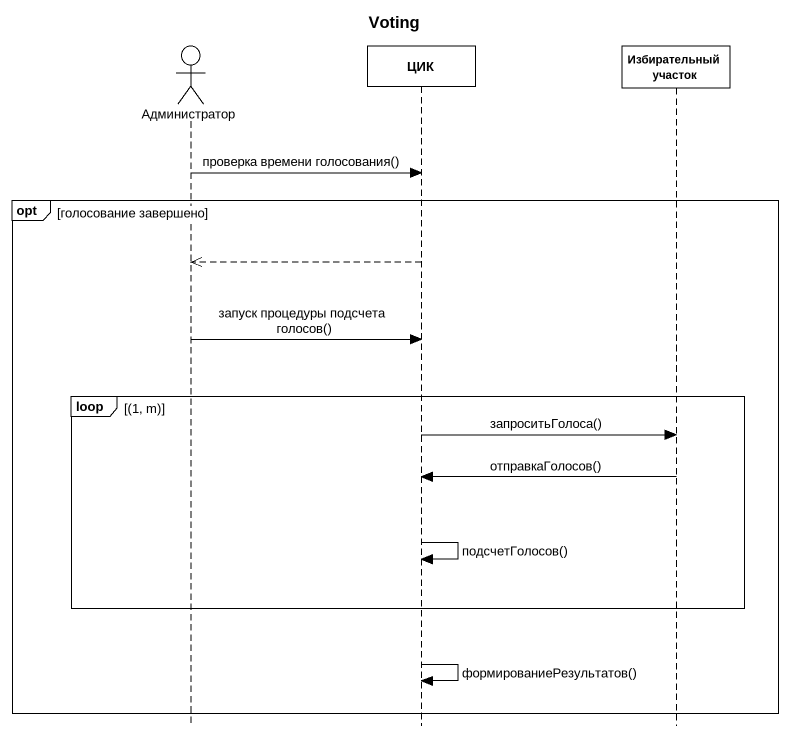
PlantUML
@startuml
title Voting
hide footbox
actor Администратор
participant ЦИК
participant "Избирательный участок" as Избирательный_участок

Администратор -> ЦИК : проверка времени голосования()
opt голосование завершено
  ЦИК -->> Администратор
  Администратор -> ЦИК : запуск процедуры подсчета голосов()
  loop (1, m)
    ЦИК -> Избирательный_участок : запроситьГолоса()
    Избирательный_участок -> ЦИК : отправкаГолосов()
    ЦИК -> ЦИК : подсчетГолосов()
  end
  ЦИК -> ЦИК : формированиеРезультатов()
end
@enduml
